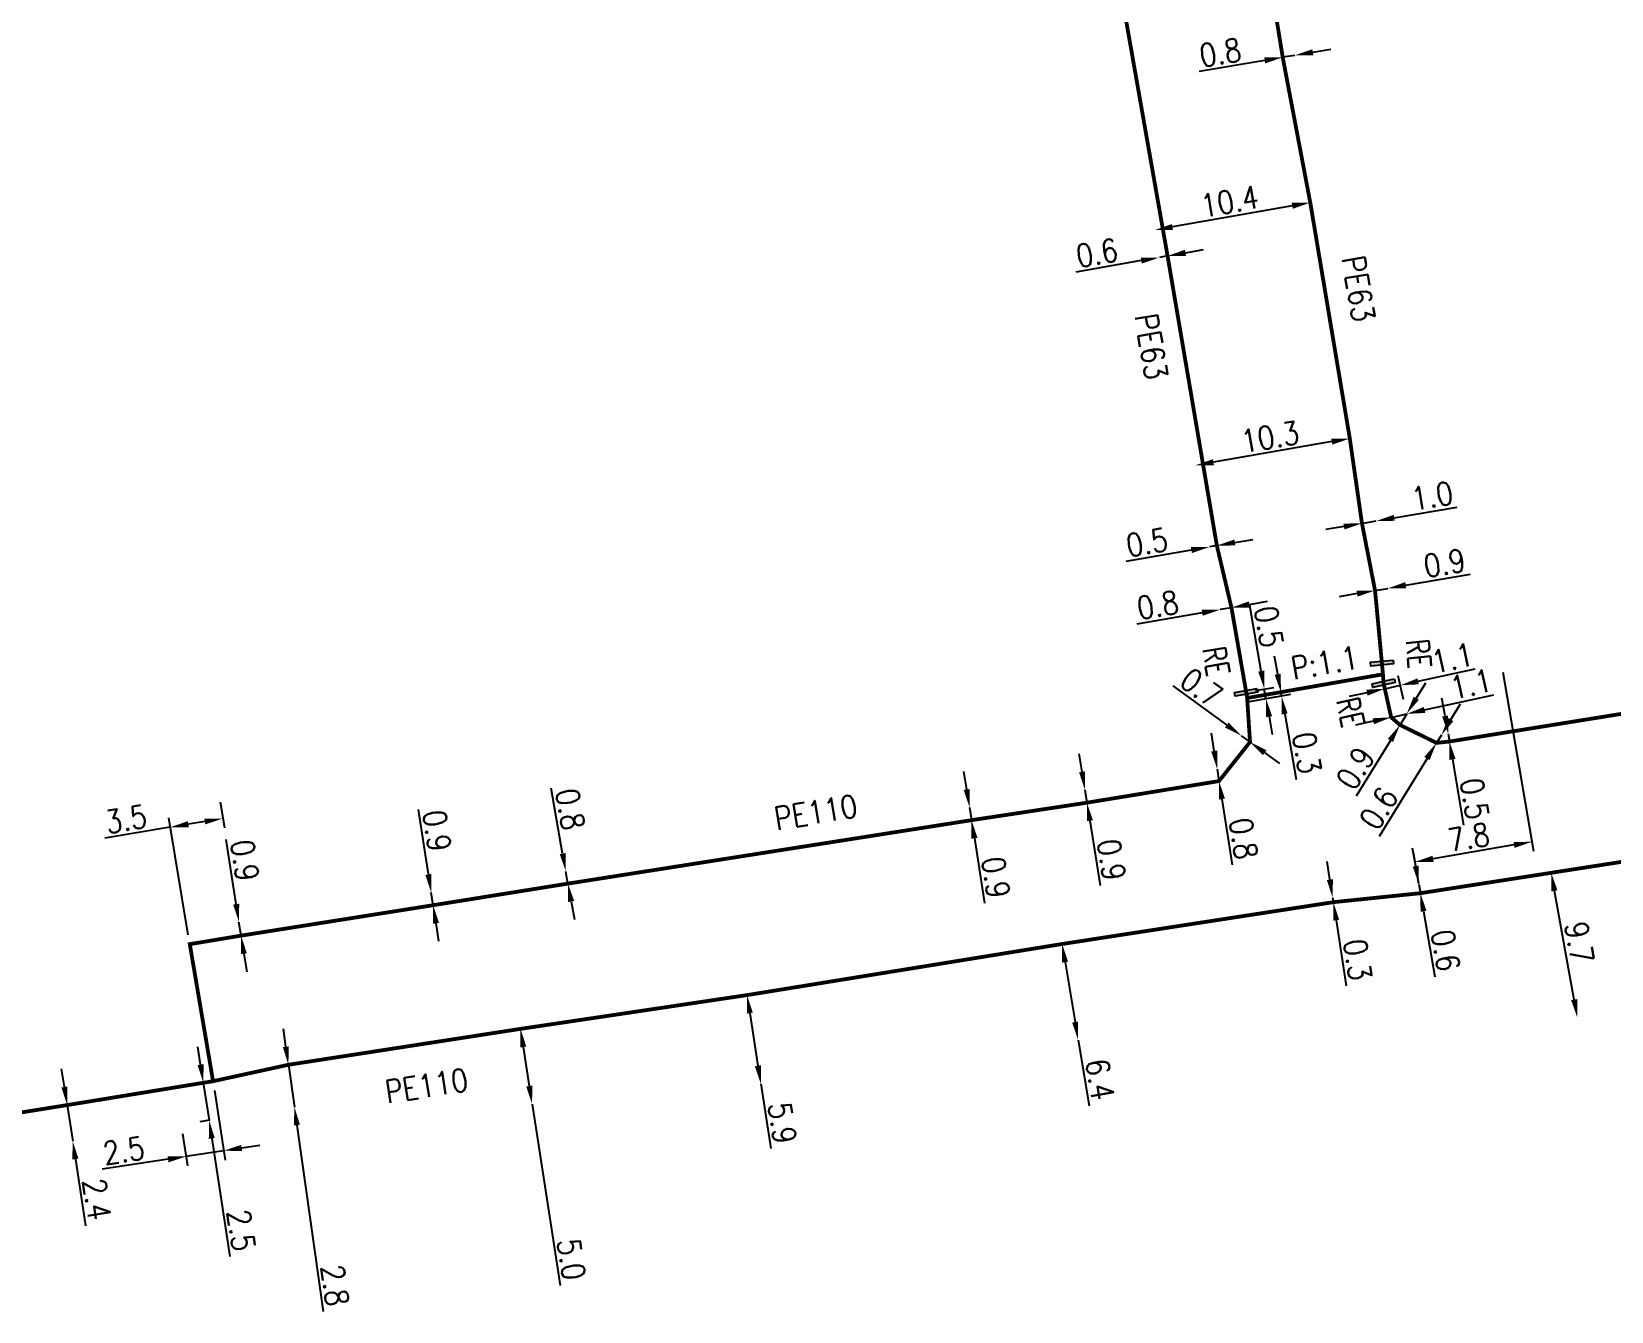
# Model space of a CAD drawing. Header units: millimetres. Extents: x 150998 to 151977, y 126997 to 128005.
# Drawn here: x 151291.6 to 151395.5, y 127611.7 to 127695.8 of the extents above; entities that cross this region are included whole.
import ezdxf
from ezdxf.enums import TextEntityAlignment as Align

# ---------------------------------------------------------------- set-up
doc = ezdxf.new("R2010")
doc.units = ezdxf.units.MM
doc.header["$PDMODE"] = 34
doc.linetypes.add('L_100_PE', pattern=[14, 10, -1.5, 1, -1.5])
doc.layers.get('0').update_dxf_attribs({"linetype": 'CONTINUOUS'})
doc.layers.get('DEFPOINTS').update_dxf_attribs({"linetype": 'CONTINUOUS'})
doc.layers.add('L_140', color=3, linetype='CONTINUOUS')
doc.layers.add('L_340', color=7, linetype='CONTINUOUS')
doc.styles.get("Standard").update_dxf_attribs({"font": 'romans.shx', "width": 0.85})
doc.dimstyles.get("Standard").update_dxf_attribs({"dimtxt": 1.5, "dimasz": 1.2, "dimexe": 0.625, "dimexo": 0.625, "dimgap": 0.25, "dimtad": 1, "dimdec": 1, "dimzin": 0, "dimdsep": 46, "dimtxsty": 'Standard', "dimcen": -0.5, "dimadec": 0, "dimazin": 0, "dimtfac": 1, "dimtdec": 1, "dimtmove": 0, "dimatfit": 3, "dimfxl": 0, "dimtolj": 1, "dimtzin": 0, "dimarcsym": 0})

# ---------------------------------------------------------------- blocks, each defined once
blk = doc.blocks.new('*D4')
at = {"layer": 'DEFPOINTS', "color": 0, "linetype": 'Continuous', "transparency": 16777216}
for p in [(151308.49, 127627.89), (151308.49, 127627.89), (151308.89, 127625.11)]:
    blk.add_point(p, dxfattribs=at)
at = {"layer": 'L_140', "color": 0, "linetype": 'Continuous', "lineweight": -2, "transparency": 16777216}
for p, q in [((151308.33, 127629.08), (151308.16, 127630.26)), ((151308.49, 127627.89), (151308.89, 127625.11)), ((151309.05, 127623.93), (151310.78, 127611.68))]:
    blk.add_line(p, q, dxfattribs=at)
at = {"layer": 'L_140', "color": 0, "linetype": 'Continuous', "transparency": 16777216}
for points in [[(151308.52, 127629.1), (151308.13, 127629.05), (151308.49, 127627.89)], [(151309.25, 127623.95), (151308.85, 127623.9), (151308.89, 127625.11)]]:
    blk.add_solid(points, dxfattribs=at)
at = {"layer": 'L_140', "color": 0, "linetype": 'Continuous', "transparency": 16777216, "insert": (151311.55, 127613.39), "char_height": 1.5, "attachment_point": 5, "rotation": 278.0363}
blk.add_mtext('\\A1;2.8', dxfattribs=at)
blk = doc.blocks.new('*D5')
at = {"layer": 'DEFPOINTS', "color": 0, "linetype": 'Continuous', "transparency": 16777216}
for p in [(151323.75, 127630.25), (151323.75, 127630.25), (151324.51, 127625.31)]:
    blk.add_point(p, dxfattribs=at)
at = {"layer": 'L_140', "color": 0, "linetype": 'Continuous', "lineweight": -2, "transparency": 16777216}
for p, q in [((151323.93, 127629.06), (151324.33, 127626.49)), ((151324.51, 127625.31), (151326.35, 127613.39))]:
    blk.add_line(p, q, dxfattribs=at)
at = {"layer": 'L_140', "color": 0, "linetype": 'Continuous', "transparency": 16777216}
for points in [[(151324.13, 127629.09), (151323.73, 127629.03), (151323.75, 127630.25)], [(151324.53, 127626.52), (151324.13, 127626.46), (151324.51, 127625.31)]]:
    blk.add_solid(points, dxfattribs=at)
at = {"layer": 'L_140', "color": 0, "linetype": 'Continuous', "transparency": 16777216, "insert": (151327.09, 127615.11), "char_height": 1.5, "attachment_point": 5, "rotation": 278.7643}
blk.add_mtext('\\A1;5.0', dxfattribs=at)
blk = doc.blocks.new('*D6')
at = {"layer": 'DEFPOINTS', "color": 0, "linetype": 'Continuous', "transparency": 16777216}
for p in [(151338.64, 127632.47), (151338.64, 127632.47), (151339.55, 127626.64)]:
    blk.add_point(p, dxfattribs=at)
at = {"layer": 'L_140', "color": 0, "linetype": 'Continuous', "lineweight": -2, "transparency": 16777216}
for p, q in [((151338.82, 127631.29), (151339.36, 127627.83)), ((151339.55, 127626.64), (151340.21, 127622.38))]:
    blk.add_line(p, q, dxfattribs=at)
at = {"layer": 'L_140', "color": 0, "linetype": 'Continuous', "transparency": 16777216}
for points in [[(151339.02, 127631.32), (151338.63, 127631.25), (151338.64, 127632.47)], [(151339.56, 127627.86), (151339.16, 127627.8), (151339.55, 127626.64)]]:
    blk.add_solid(points, dxfattribs=at)
at = {"layer": 'L_140', "color": 0, "linetype": 'Continuous', "transparency": 16777216, "insert": (151340.96, 127624.07), "char_height": 1.5, "attachment_point": 5, "rotation": 278.8334}
blk.add_mtext('\\A1;5.9', dxfattribs=at)
blk = doc.blocks.new('*D7')
at = {"layer": 'DEFPOINTS', "color": 0, "linetype": 'Continuous', "transparency": 16777216}
for p in [(151359.36, 127635.83), (151359.36, 127635.83), (151360.41, 127629.51)]:
    blk.add_point(p, dxfattribs=at)
at = {"layer": 'L_140', "color": 0, "linetype": 'Continuous', "lineweight": -2, "transparency": 16777216}
for p, q in [((151359.56, 127634.64), (151360.21, 127630.7)), ((151360.41, 127629.51), (151361.13, 127625.2))]:
    blk.add_line(p, q, dxfattribs=at)
at = {"layer": 'L_140', "color": 0, "linetype": 'Continuous', "transparency": 16777216}
for points in [[(151359.75, 127634.67), (151359.36, 127634.61), (151359.36, 127635.83)], [(151360.41, 127630.73), (151360.02, 127630.66), (151360.41, 127629.51)]]:
    blk.add_solid(points, dxfattribs=at)
at = {"layer": 'L_140', "color": 0, "linetype": 'Continuous', "transparency": 16777216, "insert": (151361.85, 127626.93), "char_height": 1.5, "attachment_point": 5, "rotation": 279.4425}
blk.add_mtext('\\A1;6.4', dxfattribs=at)
blk = doc.blocks.new('*D8')
at = {"layer": 'DEFPOINTS', "color": 0, "linetype": 'Continuous', "transparency": 16777216}
for p in [(151377.14, 127638.88), (151377.19, 127638.58), (151377.19, 127638.58)]:
    blk.add_point(p, dxfattribs=at)
at = {"layer": 'L_140', "color": 0, "linetype": 'Continuous', "lineweight": -2, "transparency": 16777216}
for p, q in [((151376.96, 127640.06), (151376.78, 127641.25)), ((151376.53, 127638.78), (151376.53, 127638.78)), ((151376.57, 127638.49), (151376.57, 127638.49)), ((151377.14, 127638.88), (151377.19, 127638.58)), ((151377.37, 127637.4), (151378.04, 127633.08))]:
    blk.add_line(p, q, dxfattribs=at)
at = {"layer": 'L_140', "color": 0, "linetype": 'Continuous', "transparency": 16777216}
for points in [[(151377.16, 127640.09), (151376.76, 127640.03), (151377.14, 127638.88)], [(151377.57, 127637.43), (151377.18, 127637.36), (151377.19, 127638.58)]]:
    blk.add_solid(points, dxfattribs=at)
at = {"layer": 'L_140', "color": 0, "linetype": 'Continuous', "transparency": 16777216, "insert": (151378.79, 127634.8), "char_height": 1.5, "attachment_point": 5, "rotation": 278.7992}
blk.add_mtext('\\A1;0.3', dxfattribs=at)
blk = doc.blocks.new('*D14')
at = {"layer": 'DEFPOINTS', "color": 0, "linetype": 'Continuous', "transparency": 16777216}
for p in [(151391.51, 127640.51), (151391.51, 127640.51), (151393.23, 127630.99)]:
    blk.add_point(p, dxfattribs=at)
at = {"layer": 'L_140', "color": 0, "linetype": 'Continuous', "lineweight": -2, "transparency": 16777216}
blk.add_line((151393.02, 127632.17), (151391.72, 127639.33), dxfattribs=at)
at = {"layer": 'L_140', "color": 0, "linetype": 'Continuous', "transparency": 16777216}
for points in [[(151391.92, 127639.36), (151391.53, 127639.29), (151391.51, 127640.51)], [(151393.22, 127632.21), (151392.82, 127632.14), (151393.23, 127630.99)]]:
    blk.add_solid(points, dxfattribs=at)
at = {"layer": 'L_140', "color": 0, "linetype": 'Continuous', "transparency": 16777216, "insert": (151393.36, 127635.93), "char_height": 1.5, "attachment_point": 5, "rotation": 280.2598}
blk.add_mtext('\\A1;9.7', dxfattribs=at)
blk = doc.blocks.new('*D16')
at = {"layer": 'DEFPOINTS', "color": 0, "linetype": 'Continuous', "transparency": 16777216}
for p in [(151382.81, 127639.76), (151382.91, 127639.17), (151382.91, 127639.17)]:
    blk.add_point(p, dxfattribs=at)
at = {"layer": 'L_140', "color": 0, "linetype": 'Continuous', "lineweight": -2, "transparency": 16777216}
for p, q in [((151382.61, 127640.94), (151382.4, 127642.13)), ((151382.19, 127639.65), (151382.19, 127639.65)), ((151382.3, 127639.06), (151382.3, 127639.06)), ((151382.81, 127639.76), (151382.91, 127639.17)), ((151383.12, 127637.99), (151383.86, 127633.68))]:
    blk.add_line(p, q, dxfattribs=at)
at = {"layer": 'L_140', "color": 0, "linetype": 'Continuous', "transparency": 16777216}
for points in [[(151382.8, 127640.98), (151382.41, 127640.91), (151382.81, 127639.76)], [(151383.31, 127638.02), (151382.92, 127637.95), (151382.91, 127639.17)]]:
    blk.add_solid(points, dxfattribs=at)
at = {"layer": 'L_140', "color": 0, "linetype": 'Continuous', "transparency": 16777216, "insert": (151384.57, 127635.41), "char_height": 1.5, "attachment_point": 5, "rotation": 279.7477}
blk.add_mtext('\\A1;0.6', dxfattribs=at)
blk = doc.blocks.new('*D23')
at = {"layer": 'DEFPOINTS', "color": 0, "linetype": 'Continuous', "transparency": 16777216}
for p in [(151388.22, 127654.33), (151382.56, 127641.23), (151382.91, 127639.17)]:
    blk.add_point(p, dxfattribs=at)
at = {"layer": 'L_140', "color": 0, "linetype": 'Continuous', "lineweight": -2, "transparency": 16777216}
for p, q in [((151388.33, 127653.71), (151390.35, 127641.93)), ((151389.06, 127642.34), (151383.74, 127641.43)), ((151382.81, 127639.78), (151382.45, 127641.84))]:
    blk.add_line(p, q, dxfattribs=at)
at = {"layer": 'L_140', "color": 0, "linetype": 'Continuous', "transparency": 16777216}
for points in [[(151389.03, 127642.54), (151389.1, 127642.15), (151390.25, 127642.55)], [(151383.71, 127641.63), (151383.78, 127641.23), (151382.56, 127641.23)]]:
    blk.add_solid(points, dxfattribs=at)
at = {"layer": 'L_140', "color": 0, "linetype": 'Continuous', "transparency": 16777216, "insert": (151386.09, 127642.85), "char_height": 1.5, "attachment_point": 5, "rotation": 9.7477}
blk.add_mtext('\\A1;7.8', dxfattribs=at)
blk = doc.blocks.new('*D24')
at = {"layer": 'DEFPOINTS', "color": 0, "linetype": 'Continuous', "transparency": 16777216}
for p in [(151303.54, 127626.81), (151301.44, 127623.96), (151304.23, 127622.24)]:
    blk.add_point(p, dxfattribs=at)
at = {"layer": 'L_140', "color": 0, "linetype": 'Continuous', "lineweight": -2, "transparency": 16777216}
for p, q in [((151303.63, 127626.19), (151304.33, 127621.62)), ((151301.54, 127623.34), (151301.86, 127621.24)), ((151305.42, 127622.42), (151306.61, 127622.6)), ((151300.58, 127621.68), (151296.25, 127621.02)), ((151304.23, 127622.24), (151301.76, 127621.86))]:
    blk.add_line(p, q, dxfattribs=at)
at = {"layer": 'L_140', "color": 0, "linetype": 'Continuous', "transparency": 16777216}
for points in [[(151305.39, 127622.62), (151305.45, 127622.22), (151304.23, 127622.24)], [(151300.55, 127621.88), (151300.61, 127621.48), (151301.76, 127621.86)]]:
    blk.add_solid(points, dxfattribs=at)
at = {"layer": 'L_140', "color": 0, "linetype": 'Continuous', "transparency": 16777216, "insert": (151297.67, 127622.25), "char_height": 1.5, "attachment_point": 5, "rotation": 8.6523}
blk.add_mtext('\\A1;2.5', dxfattribs=at)
blk = doc.blocks.new('*D33')
at = {"layer": 'DEFPOINTS', "color": 0, "linetype": 'Continuous', "transparency": 16777216}
for p in [(151303.54, 127626.81), (151303.28, 127624.24), (151303.92, 127624.34)]:
    blk.add_point(p, dxfattribs=at)
at = {"layer": 'L_140', "color": 0, "linetype": 'Continuous', "lineweight": -2, "transparency": 16777216}
for p, q in [((151302.72, 127627.9), (151302.54, 127629.08)), ((151302.92, 127626.71), (151302.28, 127626.62)), ((151302.9, 127626.71), (151303.28, 127624.24)), ((151303.3, 127624.24), (151302.66, 127624.15)), ((151303.46, 127623.05), (151304.64, 127615.29))]:
    blk.add_line(p, q, dxfattribs=at)
at = {"layer": 'L_140', "color": 0, "linetype": 'Continuous', "transparency": 16777216}
for points in [[(151302.92, 127627.93), (151302.52, 127627.87), (151302.9, 127626.71)], [(151303.65, 127623.08), (151303.26, 127623.02), (151303.28, 127624.24)]]:
    blk.add_solid(points, dxfattribs=at)
at = {"layer": 'L_140', "color": 0, "linetype": 'Continuous', "transparency": 16777216, "insert": (151305.39, 127617.01), "char_height": 1.5, "attachment_point": 5, "rotation": 278.6523}
blk.add_mtext('\\A1;2.5', dxfattribs=at)
blk = doc.blocks.new('*D467')
at = {"layer": 'DEFPOINTS', "color": 0, "linetype": 'Continuous', "transparency": 16777216}
for p in [(151384.74, 127649.64), (151384.74, 127649.64), (151384.82, 127649.14)]:
    blk.add_point(p, dxfattribs=at)
at = {"layer": 'L_140', "color": 0, "linetype": 'Continuous', "lineweight": -2, "transparency": 16777216}
for p, q in [((151384.53, 127650.82), (151384.33, 127652)), ((151384.74, 127649.64), (151384.82, 127649.14)), ((151385.02, 127647.96), (151385.75, 127643.65))]:
    blk.add_line(p, q, dxfattribs=at)
at = {"layer": 'L_140', "color": 0, "linetype": 'Continuous', "transparency": 16777216}
for points in [[(151384.73, 127650.85), (151384.34, 127650.79), (151384.74, 127649.64)], [(151385.22, 127648), (151384.82, 127647.93), (151384.82, 127649.14)]]:
    blk.add_solid(points, dxfattribs=at)
at = {"layer": 'L_140', "color": 0, "linetype": 'Continuous', "transparency": 16777216, "insert": (151386.47, 127645.38), "char_height": 1.5, "attachment_point": 5, "rotation": 279.6525}
blk.add_mtext('\\A1;0.5', dxfattribs=at)
blk = doc.blocks.new('*D468')
at = {"layer": 'DEFPOINTS', "color": 0, "linetype": 'Continuous', "transparency": 16777216}
for p in [(151384.29, 127649.56), (151384.29, 127649.56), (151383.97, 127649.05)]:
    blk.add_point(p, dxfattribs=at)
at = {"layer": 'L_140', "color": 0, "linetype": 'Continuous', "lineweight": -2, "transparency": 16777216}
for p, q in [((151384.91, 127650.58), (151385.54, 127651.61)), ((151384.29, 127649.56), (151383.97, 127649.05)), ((151383.35, 127648.03), (151380.19, 127642.89))]:
    blk.add_line(p, q, dxfattribs=at)
at = {"layer": 'L_140', "color": 0, "linetype": 'Continuous', "transparency": 16777216}
for points in [[(151384.74, 127650.69), (151385.08, 127650.48), (151384.29, 127649.56)], [(151383.17, 127648.13), (151383.52, 127647.92), (151383.97, 127649.05)]]:
    blk.add_solid(points, dxfattribs=at)
at = {"layer": 'L_140', "color": 0, "linetype": 'Continuous', "transparency": 16777216, "insert": (151380.17, 127644.76), "char_height": 1.5, "attachment_point": 5, "rotation": 58.4626}
blk.add_mtext('\\A1;0.6', dxfattribs=at)
blk = doc.blocks.new('*D469')
at = {"layer": 'DEFPOINTS', "color": 0, "linetype": 'Continuous', "transparency": 16777216}
for p in [(151382.01, 127650.96), (151382.01, 127650.96), (151381.57, 127650.23)]:
    blk.add_point(p, dxfattribs=at)
at = {"layer": 'L_140', "color": 0, "linetype": 'Continuous', "lineweight": -2, "transparency": 16777216}
for p, q in [((151382.64, 127651.98), (151383.27, 127653)), ((151382.01, 127650.96), (151381.57, 127650.23)), ((151380.94, 127649.21), (151378.68, 127645.54))]:
    blk.add_line(p, q, dxfattribs=at)
at = {"layer": 'L_140', "color": 0, "linetype": 'Continuous', "transparency": 16777216}
for points in [[(151382.47, 127652.09), (151382.81, 127651.88), (151382.01, 127650.96)], [(151380.77, 127649.32), (151381.11, 127649.11), (151381.57, 127650.23)]]:
    blk.add_solid(points, dxfattribs=at)
at = {"layer": 'L_140', "color": 0, "linetype": 'Continuous', "transparency": 16777216, "insert": (151378.64, 127647.39), "char_height": 1.5, "attachment_point": 5, "rotation": 58.4626}
blk.add_mtext('\\A1;0.9', dxfattribs=at)
blk = doc.blocks.new('*D470')
at = {"layer": 'DEFPOINTS', "color": 0, "linetype": 'Continuous', "transparency": 16777216}
for p in [(151380.99, 127650.73), (151382.01, 127650.96), (151382.01, 127650.96)]:
    blk.add_point(p, dxfattribs=at)
at = {"layer": 'L_140', "color": 0, "linetype": 'Continuous', "lineweight": -2, "transparency": 16777216}
for p, q in [((151383.18, 127651.22), (151387.73, 127652.22)), ((151379.81, 127650.47), (151378.64, 127650.21)), ((151380.99, 127650.73), (151382.01, 127650.96))]:
    blk.add_line(p, q, dxfattribs=at)
at = {"layer": 'L_140', "color": 0, "linetype": 'Continuous', "transparency": 16777216}
for points in [[(151379.77, 127650.67), (151379.86, 127650.28), (151380.99, 127650.73)], [(151383.14, 127651.41), (151383.23, 127651.02), (151382.01, 127650.96)]]:
    blk.add_solid(points, dxfattribs=at)
at = {"layer": 'L_140', "color": 0, "linetype": 'Continuous', "transparency": 16777216, "insert": (151386.24, 127652.92), "char_height": 1.5, "attachment_point": 5, "rotation": 12.4627}
blk.add_mtext('\\A1;1.1', dxfattribs=at)
blk = doc.blocks.new('*D471')
at = {"layer": 'DEFPOINTS', "color": 0, "linetype": 'Continuous', "transparency": 16777216}
for p in [(151380.57, 127652.61), (151381.6, 127652.84), (151381.94, 127651.3)]:
    blk.add_point(p, dxfattribs=at)
at = {"layer": 'L_140', "color": 0, "linetype": 'Continuous', "lineweight": -2, "transparency": 16777216}
for p, q in [((151382.77, 127653.1), (151386.51, 127653.92)), ((151380.57, 127652.61), (151381.6, 127652.84)), ((151381.8, 127651.91), (151381.46, 127653.45)), ((151379.4, 127652.35), (151378.23, 127652.09))]:
    blk.add_line(p, q, dxfattribs=at)
at = {"layer": 'L_140', "color": 0, "linetype": 'Continuous', "transparency": 16777216}
for points in [[(151379.36, 127652.55), (151379.44, 127652.16), (151380.57, 127652.61)], [(151382.72, 127653.29), (151382.81, 127652.9), (151381.6, 127652.84)]]:
    blk.add_solid(points, dxfattribs=at)
at = {"layer": 'L_140', "color": 0, "linetype": 'Continuous', "transparency": 16777216, "insert": (151385.02, 127654.62), "char_height": 1.5, "attachment_point": 5, "rotation": 12.4627}
blk.add_mtext('\\A1;1.1', dxfattribs=at)
blk = doc.blocks.new('*D472')
at = {"layer": 'DEFPOINTS', "color": 0, "linetype": 'Continuous', "transparency": 16777216}
for p in [(151370.83, 127651.62), (151371.52, 127652), (151373.78, 127652.14)]:
    blk.add_point(p, dxfattribs=at)
at = {"layer": 'L_140', "color": 0, "linetype": 'Continuous', "lineweight": -2, "transparency": 16777216}
for p, q in [((151373.53, 127653.57), (151373.32, 127654.75)), ((151372.14, 127652.11), (151374.35, 127652.49)), ((151371.44, 127651.73), (151374.4, 127652.25)), ((151373.74, 127652.39), (151373.78, 127652.14)), ((151373.99, 127650.96), (151374.74, 127646.65))]:
    blk.add_line(p, q, dxfattribs=at)
at = {"layer": 'L_140', "color": 0, "linetype": 'Continuous', "transparency": 16777216}
for points in [[(151373.73, 127653.6), (151373.33, 127653.53), (151373.74, 127652.39)], [(151374.18, 127650.99), (151373.79, 127650.92), (151373.78, 127652.14)]]:
    blk.add_solid(points, dxfattribs=at)
at = {"layer": 'L_140', "color": 0, "linetype": 'Continuous', "transparency": 16777216, "insert": (151375.45, 127648.39), "char_height": 1.5, "attachment_point": 5, "rotation": 279.9048}
blk.add_mtext('\\A1;0.3', dxfattribs=at)
blk = doc.blocks.new('*D473')
at = {"layer": 'DEFPOINTS', "color": 0, "linetype": 'Continuous', "transparency": 16777216}
for p in [(151379.93, 127659.07), (151380.77, 127659.21), (151380.77, 127659.21)]:
    blk.add_point(p, dxfattribs=at)
at = {"layer": 'L_140', "color": 0, "linetype": 'Continuous', "lineweight": -2, "transparency": 16777216}
for p, q in [((151381.95, 127659.42), (151386.2, 127660.15)), ((151378.75, 127658.87), (151377.56, 127658.66)), ((151379.93, 127659.07), (151380.77, 127659.21))]:
    blk.add_line(p, q, dxfattribs=at)
at = {"layer": 'L_140', "color": 0, "linetype": 'Continuous', "transparency": 16777216}
for points in [[(151378.71, 127659.06), (151378.78, 127658.67), (151379.93, 127659.07)], [(151381.92, 127659.62), (151381.98, 127659.22), (151380.77, 127659.21)]]:
    blk.add_solid(points, dxfattribs=at)
at = {"layer": 'L_140', "color": 0, "linetype": 'Continuous', "transparency": 16777216, "insert": (151384.5, 127660.87), "char_height": 1.5, "attachment_point": 5, "rotation": 9.756}
blk.add_mtext('\\A1;0.9', dxfattribs=at)
blk = doc.blocks.new('*D474')
at = {"layer": 'DEFPOINTS', "color": 0, "linetype": 'Continuous', "transparency": 16777216}
for p in [(151370.83, 127651.62), (151371.46, 127652.38), (151372.76, 127651.96)]:
    blk.add_point(p, dxfattribs=at)
at = {"layer": 'L_340', "color": 0, "linetype": 'Continuous', "lineweight": -2, "transparency": 16777216}
for p, q in [((151372.44, 127653.77), (151371.69, 127658.08)), ((151372.07, 127652.49), (151373.27, 127652.7)), ((151372.76, 127651.96), (151372.65, 127652.59)), ((151371.44, 127651.73), (151373.38, 127652.07)), ((151372.97, 127650.78), (151373.17, 127649.6))]:
    blk.add_line(p, q, dxfattribs=at)
at = {"layer": 'L_340', "color": 0, "linetype": 'Continuous', "transparency": 16777216}
for points in [[(151372.64, 127653.81), (151372.25, 127653.74), (151372.65, 127652.59)], [(151373.16, 127650.81), (151372.77, 127650.75), (151372.76, 127651.96)]]:
    blk.add_solid(points, dxfattribs=at)
at = {"layer": 'L_340', "color": 0, "linetype": 'Continuous', "transparency": 16777216, "insert": (151372.95, 127656.69), "char_height": 1.5, "attachment_point": 5, "rotation": 279.9048}
blk.add_mtext('\\A1;0.5', dxfattribs=at)
blk = doc.blocks.new('*D475')
at = {"layer": 'DEFPOINTS', "color": 0, "linetype": 'Continuous', "transparency": 16777216}
for p in [(151369.75, 127657.81), (151369.75, 127657.81), (151370.49, 127657.94)]:
    blk.add_point(p, dxfattribs=at)
at = {"layer": 'L_140', "color": 0, "linetype": 'Continuous', "lineweight": -2, "transparency": 16777216}
for p, q in [((151370.49, 127657.94), (151369.75, 127657.81)), ((151371.67, 127658.15), (151372.85, 127658.36)), ((151368.57, 127657.61), (151364.26, 127656.86))]:
    blk.add_line(p, q, dxfattribs=at)
at = {"layer": 'L_140', "color": 0, "linetype": 'Continuous', "transparency": 16777216}
for points in [[(151368.53, 127657.81), (151368.6, 127657.41), (151369.75, 127657.81)], [(151371.63, 127658.35), (151371.7, 127657.95), (151370.49, 127657.94)]]:
    blk.add_solid(points, dxfattribs=at)
at = {"layer": 'L_140', "color": 0, "linetype": 'Continuous', "transparency": 16777216, "insert": (151365.65, 127658.11), "char_height": 1.5, "attachment_point": 5, "rotation": 9.9048}
blk.add_mtext('\\A1;0.8', dxfattribs=at)
blk = doc.blocks.new('*D476')
at = {"layer": 'DEFPOINTS', "color": 0, "linetype": 'Continuous', "transparency": 16777216}
for p in [(151371.15, 127649.52), (151371.15, 127649.52), (151371.71, 127649.11)]:
    blk.add_point(p, dxfattribs=at)
at = {"layer": 'L_140', "color": 0, "linetype": 'Continuous', "lineweight": -2, "transparency": 16777216}
for p, q in [((151370.18, 127650.23), (151366.65, 127652.81)), ((151371.71, 127649.11), (151371.15, 127649.52)), ((151372.68, 127648.4), (151373.65, 127647.69))]:
    blk.add_line(p, q, dxfattribs=at)
at = {"layer": 'L_140', "color": 0, "linetype": 'Continuous', "transparency": 16777216}
for points in [[(151370.3, 127650.39), (151370.06, 127650.07), (151371.15, 127649.52)], [(151372.8, 127648.56), (151372.56, 127648.24), (151371.71, 127649.11)]]:
    blk.add_solid(points, dxfattribs=at)
at = {"layer": 'L_140', "color": 0, "linetype": 'Continuous', "transparency": 16777216, "insert": (151368.52, 127652.68), "char_height": 1.5, "attachment_point": 5, "rotation": 323.8254}
blk.add_mtext('\\A1;0.7', dxfattribs=at)
blk = doc.blocks.new('*D477')
at = {"layer": 'DEFPOINTS', "color": 0, "linetype": 'Continuous', "transparency": 16777216}
for p in [(151369.55, 127647.33), (151369.55, 127647.33), (151369.67, 127646.54)]:
    blk.add_point(p, dxfattribs=at)
at = {"layer": 'L_140', "color": 0, "linetype": 'Continuous', "lineweight": -2, "transparency": 16777216}
for p, q in [((151369.36, 127648.52), (151369.17, 127649.7)), ((151369.55, 127647.33), (151369.67, 127646.54)), ((151370.16, 127647.43), (151370.16, 127647.43)), ((151370.29, 127646.64), (151370.29, 127646.64)), ((151369.86, 127645.36), (151370.54, 127641.04))]:
    blk.add_line(p, q, dxfattribs=at)
at = {"layer": 'L_140', "color": 0, "linetype": 'Continuous', "transparency": 16777216}
for points in [[(151369.56, 127648.55), (151369.16, 127648.49), (151369.55, 127647.33)], [(151370.06, 127645.39), (151369.66, 127645.32), (151369.67, 127646.54)]]:
    blk.add_solid(points, dxfattribs=at)
at = {"layer": 'L_140', "color": 0, "linetype": 'Continuous', "transparency": 16777216, "insert": (151371.28, 127642.76), "char_height": 1.5, "attachment_point": 5, "rotation": 278.9802}
blk.add_mtext('\\A1;0.8', dxfattribs=at)
blk = doc.blocks.new('*D478')
at = {"layer": 'DEFPOINTS', "color": 0, "linetype": 'Continuous', "transparency": 16777216}
for p in [(151360.86, 127645.96), (151360.86, 127645.96), (151360.99, 127645.12)]:
    blk.add_point(p, dxfattribs=at)
at = {"layer": 'L_140', "color": 0, "linetype": 'Continuous', "lineweight": -2, "transparency": 16777216}
for p, q in [((151360.67, 127647.15), (151360.48, 127648.33)), ((151360.86, 127645.96), (151360.99, 127645.12)), ((151361.18, 127643.94), (151361.86, 127639.68))]:
    blk.add_line(p, q, dxfattribs=at)
at = {"layer": 'L_140', "color": 0, "linetype": 'Continuous', "transparency": 16777216}
for points in [[(151360.87, 127647.18), (151360.47, 127647.11), (151360.86, 127645.96)], [(151361.38, 127643.97), (151360.99, 127643.9), (151360.99, 127645.12)]]:
    blk.add_solid(points, dxfattribs=at)
at = {"layer": 'L_140', "color": 0, "linetype": 'Continuous', "transparency": 16777216, "insert": (151362.6, 127641.37), "char_height": 1.5, "attachment_point": 5, "rotation": 279.0581}
blk.add_mtext('\\A1;0.9', dxfattribs=at)
blk = doc.blocks.new('*D479')
at = {"layer": 'DEFPOINTS', "color": 0, "linetype": 'Continuous', "transparency": 16777216}
for p in [(151353.27, 127644.81), (151353.27, 127644.81), (151353.4, 127643.97)]:
    blk.add_point(p, dxfattribs=at)
at = {"layer": 'L_140', "color": 0, "linetype": 'Continuous', "lineweight": -2, "transparency": 16777216}
for p, q in [((151353.09, 127645.99), (151352.9, 127647.18)), ((151353.27, 127644.81), (151353.4, 127643.97)), ((151353.59, 127642.78), (151354.25, 127638.52))]:
    blk.add_line(p, q, dxfattribs=at)
at = {"layer": 'L_140', "color": 0, "linetype": 'Continuous', "transparency": 16777216}
for points in [[(151353.28, 127646.02), (151352.89, 127645.96), (151353.27, 127644.81)], [(151353.79, 127642.81), (151353.39, 127642.75), (151353.4, 127643.97)]]:
    blk.add_solid(points, dxfattribs=at)
at = {"layer": 'L_140', "color": 0, "linetype": 'Continuous', "transparency": 16777216, "insert": (151355, 127640.21), "char_height": 1.5, "attachment_point": 5, "rotation": 278.9}
blk.add_mtext('\\A1;0.9', dxfattribs=at)
blk = doc.blocks.new('*D480')
at = {"layer": 'DEFPOINTS', "color": 0, "linetype": 'Continuous', "transparency": 16777216}
for p in [(151326.73, 127640.59), (151326.73, 127640.59), (151326.87, 127639.8)]:
    blk.add_point(p, dxfattribs=at)
at = {"layer": 'L_140', "color": 0, "linetype": 'Continuous', "lineweight": -2, "transparency": 16777216}
for p, q in [((151326.52, 127641.77), (151325.76, 127646.08)), ((151326.87, 127639.8), (151326.73, 127640.59)), ((151327.35, 127640.7), (151327.35, 127640.7)), ((151327.49, 127639.91), (151327.49, 127639.91)), ((151327.08, 127638.62), (151327.29, 127637.44))]:
    blk.add_line(p, q, dxfattribs=at)
at = {"layer": 'L_140', "color": 0, "linetype": 'Continuous', "transparency": 16777216}
for points in [[(151326.72, 127641.81), (151326.33, 127641.74), (151326.73, 127640.59)], [(151327.28, 127638.66), (151326.88, 127638.59), (151326.87, 127639.8)]]:
    blk.add_solid(points, dxfattribs=at)
at = {"layer": 'L_140', "color": 0, "linetype": 'Continuous', "transparency": 16777216, "insert": (151327.02, 127644.69), "char_height": 1.5, "attachment_point": 5, "rotation": 280.0218}
blk.add_mtext('\\A1;0.8', dxfattribs=at)
blk = doc.blocks.new('*D481')
at = {"layer": 'DEFPOINTS', "color": 0, "linetype": 'Continuous', "transparency": 16777216}
for p in [(151317.88, 127639.22), (151317.88, 127639.22), (151318.01, 127638.38)]:
    blk.add_point(p, dxfattribs=at)
at = {"layer": 'L_140', "color": 0, "linetype": 'Continuous', "lineweight": -2, "transparency": 16777216}
for p, q in [((151317.7, 127640.41), (151317.04, 127644.67)), ((151318.01, 127638.38), (151317.88, 127639.22)), ((151318.19, 127637.19), (151318.37, 127636.01))]:
    blk.add_line(p, q, dxfattribs=at)
at = {"layer": 'L_140', "color": 0, "linetype": 'Continuous', "transparency": 16777216}
for points in [[(151317.89, 127640.44), (151317.5, 127640.37), (151317.88, 127639.22)], [(151318.39, 127637.22), (151317.99, 127637.16), (151318.01, 127638.38)]]:
    blk.add_solid(points, dxfattribs=at)
at = {"layer": 'L_140', "color": 0, "linetype": 'Continuous', "transparency": 16777216, "insert": (151318.26, 127643.28), "char_height": 1.5, "attachment_point": 5, "rotation": 278.7868}
blk.add_mtext('\\A1;0.9', dxfattribs=at)
blk = doc.blocks.new('*D482')
at = {"layer": 'DEFPOINTS', "color": 0, "linetype": 'Continuous', "transparency": 16777216}
for p in [(151305.24, 127637.27), (151305.24, 127637.27), (151305.38, 127636.38)]:
    blk.add_point(p, dxfattribs=at)
at = {"layer": 'L_140', "color": 0, "linetype": 'Continuous', "lineweight": -2, "transparency": 16777216}
for p, q in [((151305.06, 127638.45), (151304.4, 127642.71)), ((151305.38, 127636.38), (151305.24, 127637.27)), ((151305.57, 127635.19), (151305.75, 127634.01))]:
    blk.add_line(p, q, dxfattribs=at)
at = {"layer": 'L_140', "color": 0, "linetype": 'Continuous', "transparency": 16777216}
for points in [[(151305.26, 127638.48), (151304.86, 127638.42), (151305.24, 127637.27)], [(151305.76, 127635.22), (151305.37, 127635.16), (151305.38, 127636.38)]]:
    blk.add_solid(points, dxfattribs=at)
at = {"layer": 'L_140', "color": 0, "linetype": 'Continuous', "transparency": 16777216, "insert": (151305.63, 127641.33), "char_height": 1.5, "attachment_point": 5, "rotation": 278.7868}
blk.add_mtext('\\A1;0.9', dxfattribs=at)
blk = doc.blocks.new('*D483')
at = {"layer": 'DEFPOINTS', "color": 0, "linetype": 'Continuous', "transparency": 16777216}
for p in [(151303.9, 127645.77), (151304.19, 127644.08), (151302.01, 127635.82)]:
    blk.add_point(p, dxfattribs=at)
at = {"layer": 'L_140', "color": 0, "linetype": 'Continuous', "lineweight": -2, "transparency": 16777216}
for p, q in [((151304.01, 127645.16), (151304.29, 127643.46)), ((151300.73, 127643.51), (151296.42, 127642.79)), ((151301.9, 127636.43), (151300.63, 127644.13)), ((151303, 127643.88), (151301.92, 127643.71))]:
    blk.add_line(p, q, dxfattribs=at)
at = {"layer": 'L_140', "color": 0, "linetype": 'Continuous', "transparency": 16777216}
for points in [[(151301.88, 127643.9), (151301.95, 127643.51), (151300.73, 127643.51)], [(151302.97, 127644.08), (151303.03, 127643.69), (151304.19, 127644.08)]]:
    blk.add_solid(points, dxfattribs=at)
at = {"layer": 'L_140', "color": 0, "linetype": 'Continuous', "transparency": 16777216, "insert": (151297.82, 127644.04), "char_height": 1.5, "attachment_point": 5, "rotation": 9.402}
blk.add_mtext('\\A1;3.5', dxfattribs=at)
blk = doc.blocks.new('L_340_21')
at = {"linetype": 'Continuous'}
blk.add_hatch(color=0, dxfattribs=at).paths.add_polyline_path([(0.125, 0.75), (-0.125, 0.75), (-0.125, -0.75), (0.125, -0.75)])
at = {"color": 0, "linetype": 'Continuous'}
blk.add_lwpolyline([(-0.125, 0.75), (0.125, 0.75), (0.125, -0.75), (-0.125, -0.75)], close=True, dxfattribs=at)
at = {"color": 0, "linetype": 'Continuous', "width": 0.75}
for tag, height, flags, p in [('RE', 1.5, 8, (0, 3)), ('DEF_LEG', 1.2, 3, (0, -5)), ('DEF_COUP', 1.2, 3, (0, -7.5)), ('DEF_TYPE', 1.2, 3, (0, -10))]:
    blk.add_attdef(tag, text='', height=height, dxfattribs=dict(at, flags=flags)).set_placement(p, align=Align.MIDDLE)
blk = doc.blocks.new('*D484')
at = {"layer": 'DEFPOINTS', "color": 0, "linetype": 'Continuous', "transparency": 16777216}
for p in [(151293.95, 127625.24), (151294.31, 127622.87), (151294.31, 127622.87)]:
    blk.add_point(p, dxfattribs=at)
at = {"layer": 'L_140', "color": 0, "linetype": 'Continuous', "lineweight": -2, "transparency": 16777216}
for p, q in [((151293.77, 127626.43), (151293.58, 127627.62)), ((151293.95, 127625.24), (151294.31, 127622.87)), ((151294.49, 127621.69), (151295.15, 127617.3))]:
    blk.add_line(p, q, dxfattribs=at)
at = {"layer": 'L_140', "color": 0, "linetype": 'Continuous', "transparency": 16777216}
for points in [[(151293.96, 127626.46), (151293.57, 127626.4), (151293.95, 127625.24)], [(151294.69, 127621.72), (151294.29, 127621.66), (151294.31, 127622.87)]]:
    blk.add_solid(points, dxfattribs=at)
at = {"layer": 'L_140', "color": 0, "linetype": 'Continuous', "transparency": 16777216, "insert": (151295.9, 127619.05), "char_height": 1.5, "attachment_point": 5, "rotation": 278.6523}
blk.add_mtext('\\A1;2.4', dxfattribs=at)
blk = doc.blocks.new('*D672')
at = {"layer": 'DEFPOINTS', "color": 0, "linetype": 'Continuous', "transparency": 16777216}
for p in [(151365.75, 127680.96), (151365.75, 127680.96), (151366.29, 127681.06)]:
    blk.add_point(p, dxfattribs=at)
at = {"layer": 'L_140', "color": 0, "linetype": 'Continuous', "lineweight": -2, "transparency": 16777216}
for p, q in [((151364.56, 127680.76), (151360.26, 127679.99)), ((151366.29, 127681.06), (151365.75, 127680.96)), ((151367.47, 127681.27), (151368.65, 127681.48))]:
    blk.add_line(p, q, dxfattribs=at)
at = {"layer": 'L_140', "color": 0, "linetype": 'Continuous', "transparency": 16777216}
for points in [[(151364.53, 127680.95), (151364.6, 127680.56), (151365.75, 127680.96)], [(151367.43, 127681.47), (151367.5, 127681.07), (151366.29, 127681.06)]]:
    blk.add_solid(points, dxfattribs=at)
at = {"layer": 'L_140', "color": 0, "linetype": 'Continuous', "transparency": 16777216, "insert": (151361.65, 127681.26), "char_height": 1.5, "attachment_point": 5, "rotation": 10.022}
blk.add_mtext('\\A1;0.6', dxfattribs=at)
blk = doc.blocks.new('*D673')
at = {"layer": 'DEFPOINTS', "color": 0, "linetype": 'Continuous', "transparency": 16777216}
for p in [(151369.04, 127661.93), (151369.04, 127661.93), (151369.53, 127662.02)]:
    blk.add_point(p, dxfattribs=at)
at = {"layer": 'L_140', "color": 0, "linetype": 'Continuous', "lineweight": -2, "transparency": 16777216}
for p, q in [((151369.53, 127662.02), (151369.04, 127661.93)), ((151370.71, 127662.22), (151371.89, 127662.43)), ((151367.85, 127661.73), (151363.55, 127660.98))]:
    blk.add_line(p, q, dxfattribs=at)
at = {"layer": 'L_140', "color": 0, "linetype": 'Continuous', "transparency": 16777216}
for points in [[(151367.82, 127661.92), (151367.89, 127661.53), (151369.04, 127661.93)], [(151370.68, 127662.42), (151370.74, 127662.03), (151369.53, 127662.02)]]:
    blk.add_solid(points, dxfattribs=at)
at = {"layer": 'L_140', "color": 0, "linetype": 'Continuous', "transparency": 16777216, "insert": (151364.94, 127662.23), "char_height": 1.5, "attachment_point": 5, "rotation": 9.8691}
blk.add_mtext('\\A1;0.5', dxfattribs=at)
blk = doc.blocks.new('*D674')
at = {"layer": 'DEFPOINTS', "color": 0, "linetype": 'Continuous', "transparency": 16777216}
for p in [(151378.27, 127669.06), (151368.12, 127667.3), (151368.12, 127667.3)]:
    blk.add_point(p, dxfattribs=at)
at = {"layer": 'L_140', "color": 0, "linetype": 'Continuous', "lineweight": -2, "transparency": 16777216}
blk.add_line((151377.09, 127668.86), (151369.31, 127667.5), dxfattribs=at)
at = {"layer": 'L_140', "color": 0, "linetype": 'Continuous', "transparency": 16777216}
for points in [[(151377.05, 127669.05), (151377.12, 127668.66), (151378.27, 127669.06)], [(151369.27, 127667.7), (151369.34, 127667.3), (151368.12, 127667.3)]]:
    blk.add_solid(points, dxfattribs=at)
at = {"layer": 'L_140', "color": 0, "linetype": 'Continuous', "transparency": 16777216, "insert": (151373.03, 127669.16), "char_height": 1.5, "attachment_point": 5, "rotation": 9.8691}
blk.add_mtext('\\A1;10.3', dxfattribs=at)
blk = doc.blocks.new('*D675')
at = {"layer": 'DEFPOINTS', "color": 0, "linetype": 'Continuous', "transparency": 16777216}
for p in [(151379.07, 127663.48), (151380.01, 127663.64), (151380.01, 127663.64)]:
    blk.add_point(p, dxfattribs=at)
at = {"layer": 'L_140', "color": 0, "linetype": 'Continuous', "lineweight": -2, "transparency": 16777216}
for p, q in [((151381.19, 127663.84), (151385.32, 127664.55)), ((151377.89, 127663.28), (151376.7, 127663.07)), ((151379.07, 127663.48), (151380.01, 127663.64))]:
    blk.add_line(p, q, dxfattribs=at)
at = {"layer": 'L_140', "color": 0, "linetype": 'Continuous', "transparency": 16777216}
for points in [[(151381.16, 127664.04), (151381.22, 127663.65), (151380.01, 127663.64)], [(151377.85, 127663.47), (151377.92, 127663.08), (151379.07, 127663.48)]]:
    blk.add_solid(points, dxfattribs=at)
at = {"layer": 'L_140', "color": 0, "linetype": 'Continuous', "transparency": 16777216, "insert": (151383.68, 127665.29), "char_height": 1.5, "attachment_point": 5, "rotation": 9.756}
blk.add_mtext('\\A1;1.0', dxfattribs=at)
blk = doc.blocks.new('*D676')
at = {"layer": 'DEFPOINTS', "color": 0, "linetype": 'Continuous', "transparency": 16777216}
for p in [(151375.67, 127684.57), (151365.43, 127682.76), (151365.43, 127682.76)]:
    blk.add_point(p, dxfattribs=at)
at = {"layer": 'L_140', "color": 0, "linetype": 'Continuous', "lineweight": -2, "transparency": 16777216}
blk.add_line((151374.49, 127684.36), (151366.61, 127682.97), dxfattribs=at)
at = {"layer": 'L_140', "color": 0, "linetype": 'Continuous', "transparency": 16777216}
for points in [[(151374.45, 127684.56), (151374.52, 127684.16), (151375.67, 127684.57)], [(151366.58, 127683.16), (151366.64, 127682.77), (151365.43, 127682.76)]]:
    blk.add_solid(points, dxfattribs=at)
at = {"layer": 'L_140', "color": 0, "linetype": 'Continuous', "transparency": 16777216, "insert": (151370.37, 127684.65), "char_height": 1.5, "attachment_point": 5, "rotation": 10.022}
blk.add_mtext('\\A1;10.4', dxfattribs=at)
blk = doc.blocks.new('*D677')
at = {"layer": 'DEFPOINTS', "color": 0, "linetype": 'Continuous', "transparency": 16777216}
for p in [(151373.86, 127694.12), (151374.65, 127694.25), (151374.65, 127694.25)]:
    blk.add_point(p, dxfattribs=at)
at = {"layer": 'L_140', "color": 0, "linetype": 'Continuous', "lineweight": -2, "transparency": 16777216}
for p, q in [((151374.65, 127694.25), (151373.86, 127694.12)), ((151375.83, 127694.46), (151377.02, 127694.66)), ((151372.68, 127693.92), (151368.37, 127693.18))]:
    blk.add_line(p, q, dxfattribs=at)
at = {"layer": 'L_140', "color": 0, "linetype": 'Continuous', "transparency": 16777216}
for points in [[(151372.65, 127694.11), (151372.71, 127693.72), (151373.86, 127694.12)], [(151375.8, 127694.65), (151375.87, 127694.26), (151374.65, 127694.25)]]:
    blk.add_solid(points, dxfattribs=at)
at = {"layer": 'L_140', "color": 0, "linetype": 'Continuous', "transparency": 16777216, "insert": (151369.76, 127694.43), "char_height": 1.5, "attachment_point": 5, "rotation": 9.7148}
blk.add_mtext('\\A1;0.8', dxfattribs=at)

msp = doc.modelspace()

# ---------------------------------------------------------------- linework, layer by layer
at = {"layer": 'L_140', "linetype": 'L_100_PE', "const_width": 0.25, "flags": 128}
for points in [[(151492.55, 127666.15), (151486.26, 127665.01), (151459.18, 127661.02), (151456.39, 127660.59), (151452.45, 127659.84), (151451.8, 127659.73), (151440.87, 127658.01), (151430.65, 127656.05), (151417.9, 127654.35), (151404.97, 127652.35), (151397.63, 127651.2), (151384.82, 127649.14), (151383.97, 127649.05), (151381.57, 127650.23), (151380.99, 127650.73), (151380.57, 127652.61), (151380.49, 127652.98), (151380.45, 127653.56), (151380.38, 127654.3), (151379.93, 127659.07), (151379.07, 127663.48), (151379.07, 127663.48), (151378.27, 127669.06), (151375.67, 127684.57), (151373.86, 127694.12), (151370.49, 127714.9), (151367.84, 127729.85), (151366.23, 127739.48), (151364.74, 127747.92), (151362.72, 127759.94), (151360.59, 127772.29), (151359.99, 127772.81), (151359.81, 127773.89), (151360.03, 127774.65), (151357.25, 127792.12), (151354.34, 127809.17), (151353.58, 127812.98), (151350.39, 127832.1), (151349.95, 127832.55), (151349.82, 127833.37), (151350.11, 127833.95), (151347.97, 127846.2), (151347.97, 127846.2), (151348.59, 127846.81), (151348.42, 127847.82)], [(151351.27, 127770.1), (151351.83, 127767.12), (151352.3, 127761.59), (151353.47, 127755.62), (151357.75, 127730.64), (151359.1, 127722.64), (151363.48, 127697.01), (151366.29, 127681.06), (151369.53, 127662.02), (151369.53, 127662.02), (151370.49, 127657.94), (151371.46, 127652.38), (151371.52, 127652), (151371.71, 127649.11), (151369.67, 127646.54), (151360.99, 127645.12), (151353.4, 127643.97), (151326.87, 127639.8), (151318.01, 127638.38), (151305.38, 127636.38), (151302.01, 127635.82), (151303.54, 127626.81), (151303.54, 127626.81)], [(151371.52, 127652), (151380.45, 127653.56)]]:
    msp.add_lwpolyline(points, dxfattribs=at)
at = {"layer": 'L_140', "linetype": 'L_100_PE', "flags": 128}
msp.add_lwpolyline([(151516.68, 127660.99, 0.25, 0.25, 0), (151516.51, 127660.89, 0.25, 0.25, -0.090446), (151512.08, 127659.36, 0.25, 0.25, 0), (151495.6, 127656.77, 0.25, 0.25, 0), (151479.54, 127654.13, 0.25, 0.25, 0), (151469.11, 127652.67, 0.25, 0.25, 0), (151454.28, 127650.4, 0.25, 0.25, 0), (151454.28, 127650.4, 0.25, 0.25, 0), (151454.28, 127650.4, 0.25, 0.25, 0), (151453.61, 127650.29, 0.25, 0.25, 0), (151435.9, 127647.33, 0.25, 0.25, 0), (151416.21, 127644.35, 0.25, 0.25, 0), (151391.51, 127640.51, 0.25, 0.25, 0), (151382.91, 127639.17, 0.25, 0.25, 0), (151377.19, 127638.58, 0.25, 0.25, 0), (151359.36, 127635.83, 0.25, 0.25, 0), (151338.64, 127632.47, 0.25, 0.25, 0), (151323.75, 127630.25, 0.25, 0.25, 0), (151308.49, 127627.89, 0.25, 0.25, 0), (151303.54, 127626.81, 0.25, 0.25, 0), (151293.95, 127625.24, 0.25, 0.25, 0), (151278.87, 127622.83, 0.25, 0.25, 0), (151262.78, 127620.58, 0.25, 0.25, 0), (151253.1, 127618.84, 0.25, 0.25, 0), (151245.63, 127617.73, 0.25, 0.25, 0), (151233.77, 127615.78, 0.25, 0.25, 0), (151222.33, 127614, 0.25, 0.25, 0), (151216.06, 127613.14, 0.25, 0.25, 0), (151210.54, 127612.27, 0, 0, 0)], format="xyseb", dxfattribs=at)

# ---------------------------------------------------------------- block references
at = {"layer": 'L_340'}
ref = msp.add_blockref('L_340_21', (151380.38, 127654.3), dxfattribs=dict(at, rotation=275.4444893420935))
ref.add_attrib('RE', 'RE', dxfattribs={"layer": '0', "color": 0, "linetype": 'Continuous', "height": 1.5, "rotation": 275.4445, "width": 0.75, "flags": 8}).set_placement((151382.8, 127654.92), align=Align.MIDDLE)
ref = msp.add_blockref('L_340_21', (151371.46, 127652.38), dxfattribs=dict(at, rotation=279.9047805613911))
ref.add_attrib('RE', 'RE', dxfattribs={"layer": '0', "color": 0, "linetype": 'Continuous', "height": 1.5, "rotation": 279.9048, "width": 0.75, "flags": 8}).set_placement((151369.49, 127654.42), align=Align.MIDDLE)
ref = msp.add_blockref('L_340_21', (151380.49, 127652.98), dxfattribs=dict(at, rotation=282.462732943335))
ref.add_attrib('RE', 'RE', dxfattribs={"layer": '0', "color": 0, "linetype": 'Continuous', "height": 1.5, "rotation": 282.4627, "width": 0.75, "flags": 8}).set_placement((151378.31, 127651.08), align=Align.MIDDLE)

# ---------------------------------------------------------------- texts
at = {"layer": 'L_140', "linetype": 'L_100_PE', "width": 0.85}
msp.add_text('PE63', height=1.5, rotation=279.6591, dxfattribs=at).set_placement((151377.74, 127680.94))
at = {"layer": 'L_140', "linetype": 'Continuous', "width": 0.85}
for s, rotation, p in [('PE63', 279.6591, (151364.12, 127677.14)), ('PE110', 8.873, (151314.99, 127625.35))]:
    msp.add_text(s, height=1.5, rotation=rotation, dxfattribs=at).set_placement(p)
at = {"layer": 'L_140', "linetype": 'Continuous', "char_height": 1.5, "attachment_point": 1}
for s, insert, rotation in [('P:1.1', (151374.31, 127654.68), 9.9048), ('PE110', (151340.35, 127644.79), 9.3606)]:
    msp.add_mtext(s, dxfattribs=dict(at, insert=insert, rotation=rotation))

# ---------------------------------------------------------------- dimensions: what is measured, and where the dimension line sits
at = {"layer": 'L_140', "linetype": 'Continuous'}
for base, p1, p2, angle, picture, middle, dimtype in [((151374.65, 127694.25), (151373.86, 127694.12), (151374.65, 127694.25), 189.7148, '*D677', (151369.93, 127693.45), 160), ((151365.43, 127682.76), (151375.67, 127684.57), (151365.43, 127682.76), 10.022, '*D676', (151370.55, 127683.66), 160), ((151365.7453, 127680.9641), (151366.2869, 127681.0598), (151365.7453, 127680.9641), 10.022, '*D672', (151361.8204, 127680.2705), 160), ((151368.12, 127667.3), (151378.27, 127669.06), (151368.12, 127667.3), 9.8691, '*D674', (151373.2, 127668.18), 160), ((151380.0063, 127663.6404), (151379.0701, 127663.4794), (151380.0063, 127663.6404), 189.756, '*D675', (151383.8446, 127664.3004), 160), ((151369.04, 127661.93), (151369.53, 127662.02), (151369.04, 127661.93), 9.8691, '*D673', (151365.11, 127661.25), 160), ((151380.7672, 127659.2149), (151379.9295, 127659.0709), (151380.7672, 127659.2149), 189.756, '*D473', (151384.6654, 127659.8852), 160), ((151369.75, 127657.81), (151370.49, 127657.94), (151369.75, 127657.81), 9.9048, '*D475', (151365.82, 127657.13), 160), ((151381.5952, 127652.8364), (151380.5699, 127652.6098), (151381.9352, 127651.2979), 192.4627, '*D471', (151385.233, 127653.6404), 160), ((151373.77936, 127652.13946), (151371.52492, 127651.99958), (151370.8291, 127651.6243), 99.90478, '*D472', (151374.46495, 127648.21315), 160), ((151371.15, 127649.52), (151371.71, 127649.11), (151371.15, 127649.52), 323.8254, '*D476', (151367.93, 127651.88), 160), ((151382.0103, 127650.9581), (151380.985, 127650.7315), (151382.0103, 127650.9581), 192.4627, '*D470', (151386.4512, 127651.9396), 160), ((151382.56, 127641.23), (151388.22, 127654.33), (151382.91, 127639.17), 9.7477, '*D23', (151386.26, 127641.86), 160), ((151382.0103, 127650.9581), (151381.5657, 127650.2336), (151382.0103, 127650.9581), 238.4626, '*D469', (151379.4968, 127646.8625), 160), ((151384.29, 127649.56), (151383.97, 127649.05), (151384.29, 127649.56), 238.4626, '*D468', (151381.02, 127644.24), 160), ((151384.74, 127649.64), (151384.82, 127649.14), (151384.74, 127649.64), 279.6525, '*D467', (151385.49, 127645.22), 160), ((151369.55, 127647.33), (151369.67, 127646.54), (151369.55, 127647.33), 278.9802, '*D477', (151370.29, 127642.6), 160), ((151360.86, 127645.96), (151360.99, 127645.12), (151360.86, 127645.96), 279.0581, '*D478', (151361.62, 127641.22), 160), ((151326.73, 127640.59), (151326.87, 127639.8), (151326.73, 127640.59), 280.0218, '*D480', (151326.04, 127644.52), 160), ((151353.2707, 127644.8065), (151353.4022, 127643.9668), (151353.2707, 127644.8065), 278.9, '*D479', (151354.0142, 127640.059), 160), ((151304.19, 127644.08), (151302.01, 127635.82), (151303.9, 127645.77), 189.402, '*D483', (151297.98, 127643.05), 160), ((151317.88, 127639.22), (151318.01, 127638.38), (151317.88, 127639.22), 278.7868, '*D481', (151317.27, 127643.13), 160), ((151305.24, 127637.27), (151305.38, 127636.38), (151305.24, 127637.27), 278.7868, '*D482', (151304.64, 127641.18), 160), ((151382.91, 127639.17), (151382.81, 127639.76), (151382.91, 127639.17), 279.7477, '*D16', (151383.59, 127635.24), 161), ((151377.19, 127638.58), (151377.14, 127638.88), (151377.19, 127638.58), 278.7992, '*D8', (151377.8, 127634.64), 161), ((151391.51, 127640.51), (151393.23, 127630.99), (151391.51, 127640.51), 100.2598, '*D14', (151392.37, 127635.75), 161), ((151359.36, 127635.83), (151360.41, 127629.51), (151359.36, 127635.83), 99.4425, '*D7', (151360.87, 127626.76), 161), ((151338.64, 127632.47), (151339.55, 127626.64), (151338.64, 127632.47), 98.8334, '*D6', (151339.97, 127623.92), 161), ((151303.28, 127624.24), (151303.54, 127626.81), (151303.92, 127624.34), 98.6523, '*D33', (151304.4, 127616.85), 160), ((151294.31, 127622.87), (151293.95, 127625.24), (151294.31, 127622.87), 98.6523, '*D484', (151294.91, 127618.9), 160), ((151304.23, 127622.24), (151301.44, 127623.96), (151303.54, 127626.81), 8.6523, '*D24', (151297.82, 127621.26), 160)]:
    dim = msp.add_linear_dim(base=base, p1=p1, p2=p2, angle=angle, dimstyle='Standard', dxfattribs=at)
    dim.commit()
    dim.dimension.update_dxf_attribs({"geometry": picture, "text_midpoint": middle, "dimtype": dimtype})
for base, p1, p2, angle, picture, middle in [((151308.49, 127627.89), (151308.89, 127625.11), (151308.49, 127627.89), 98.0363, '*D4', (151310.56, 127613.25)), ((151323.75, 127630.25), (151324.51, 127625.31), (151323.75, 127630.25), 98.7643, '*D5', (151326.11, 127614.96))]:
    dim = msp.add_linear_dim(base=base, p1=p1, p2=p2, angle=angle, dimstyle='Standard', override={"dimse2": 1}, dxfattribs=at)
    dim.commit()
    dim.dimension.update_dxf_attribs({"geometry": picture, "text_midpoint": middle, "dimtype": 161})
at = {"layer": 'L_340', "linetype": 'Continuous'}
dim = msp.add_linear_dim(base=(151372.76, 127651.96), p1=(151371.46, 127652.38), p2=(151370.83, 127651.62), angle=99.9048, text='0.5', dimstyle='Standard', dxfattribs=at)
dim.commit()
dim.dimension.update_dxf_attribs({"geometry": '*D474', "text_midpoint": (151371.97, 127656.52), "dimtype": 160})

doc.saveas('drawing.dxf')
